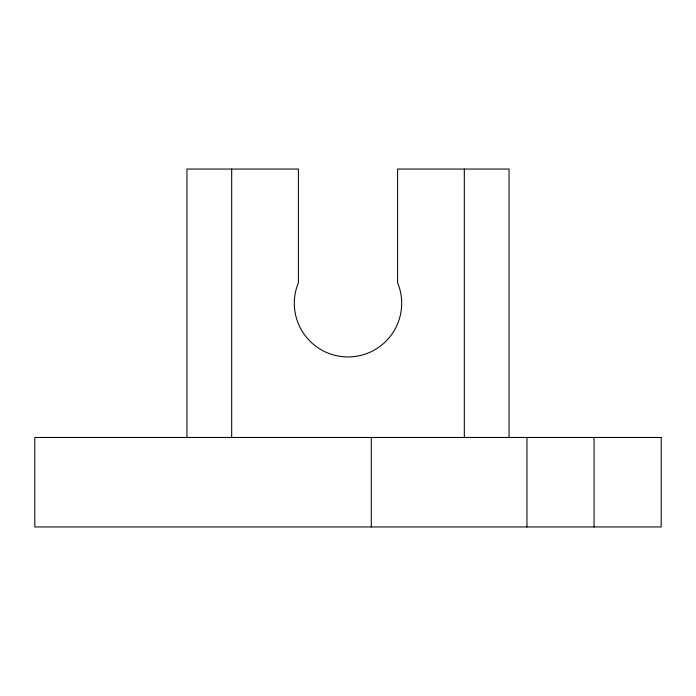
<?xml version="1.0" encoding="UTF-8"?>
<svg xmlns="http://www.w3.org/2000/svg" width="696" height="696" viewBox="0 0 696 696"><rect width="100%" height="100%" fill="white"/><g stroke="black" fill="none" stroke-linecap="round" stroke-linejoin="round"><path stroke-width="1.04" d="M594.053 437.471L594.053 526.95M526.95 437.471L526.95 526.95M509.054 437.471L509.054 169.05L397.599 169.05L397.599 282.715A53.688 53.688 0 0 1 348 356.944A53.688 53.688 0 0 1 298.401 282.715L298.401 169.05L186.946 169.05L186.946 437.471M464.319 169.05L464.319 437.471M371.29 437.471L371.29 526.95M231.681 169.05L231.681 437.471M661.2 437.471L34.8 437.471L34.8 526.95L661.2 526.95L661.2 437.471"/></g></svg>
